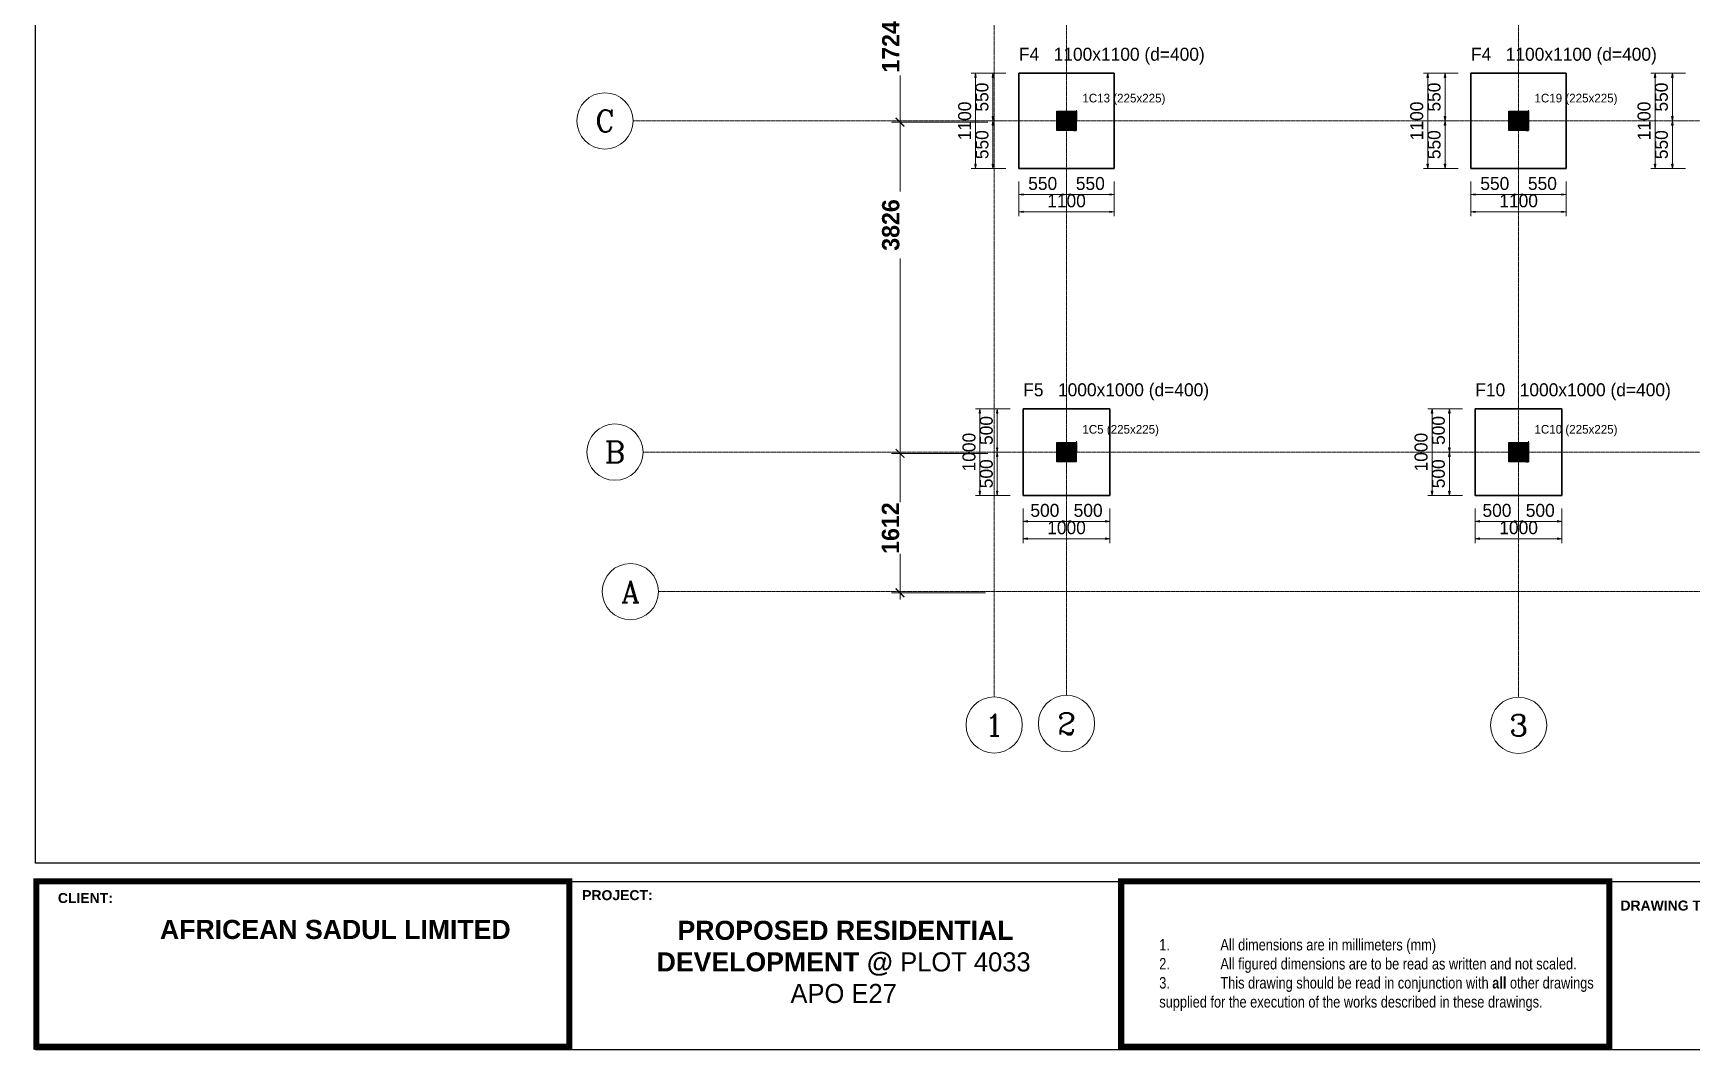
# Model space of a CAD drawing. Header units: inches. Extents: x 23 to 2032867, y 13 to 664695.
# Drawn here: x 1724866 to 1744024, y 347086 to 358830 of the extents above; entities that cross this region are included whole.
import ezdxf
from ezdxf.enums import TextEntityAlignment as Align

# ---------------------------------------------------------------- set-up
doc = ezdxf.new("R2010")
doc.units = ezdxf.units.IN
doc.header["$MEASUREMENT"] = 0
doc.linetypes.add('CENTER2', pattern=[0.7, 0.5, -0.1, 0, -0.1])
for name, color, linetype in [('Annotation - Text', 7, 'Continuous'), ('Dimensioning - General', 7, 'Continuous'), ('dimensions', 1, 'Continuous'), ('F5', 5, 'Continuous')]:
    doc.layers.add(name, color=color, linetype=linetype)
for name, color, linetype, lineweight in [('Axis_1', 8, 'CENTER2', 0), ('Axis_2', 8, 'CENTER2', 0), ('AxisBalloons_1', 150, 'ByLayer', 0), ('AxisBalloons_2', 150, 'ByLayer', 0), ('AxisText_1', 18, 'ByLayer', 0), ('AxisText_2', 18, 'ByLayer', 0), ('ColHatch', 11, 'ByLayer', 0), ('Column', 1, 'ByLayer', 0), ('ColumnText', 96, 'ByLayer', 0), ('Dim', 5, 'ByLayer', 0), ('Footing', 6, 'ByLayer', 0), ('FootingText', 96, 'ByLayer', 0), ('S-_ANOT----_D', 5, 'ByLayer', 0)]:
    doc.layers.add(name, color=color, linetype=linetype, lineweight=lineweight)
doc.styles.add('AxisText_1', font='ROMANC', dxfattribs={"height": 50})
doc.styles.add('AxisText_2', font='ROMANC', dxfattribs={"height": 50})
doc.styles.add('City', font='cityb___.ttf', dxfattribs={"height": 200})
doc.styles.add('ColumnText', font='TXT', dxfattribs={"height": 1000})
doc.styles.add('Dim', font='TXT', dxfattribs={"height": 1000})
doc.styles.add('FootingText', font='TXT', dxfattribs={"height": 1500})
doc.styles.add('GENERATED_STYLE_3', font='arialbd.ttf')
doc.styles.add('SIMPLEX8', font='simplexd.shx', dxfattribs={"width": 0.8})
doc.styles.get("Standard").update_dxf_attribs({"font": 'arial.ttf'})
doc.dimstyles.new('Copy of atus', dxfattribs={"dimtxt": 250, "dimasz": 100, "dimexe": 100, "dimexo": 100, "dimgap": 100, "dimtad": 1, "dimdec": 0, "dimdsep": 46, "dimtxsty": 'City', "dimblk1": 'ARCHTICK', "dimblk2": 'ARCHTICK', "dimsah": 1, "dimcen": 0, "dimdle": 75, "dimclrd": 6, "dimclre": 6, "dimclrt": 5, "dimadec": 0, "dimazin": 0, "dimtfac": 1, "dimtdec": 0, "dimtix": 1, "dimtmove": 2, "dimatfit": 3, "dimldrblk": 'ARCHTICK', "dimfxl": 100, "dimtolj": 1, "dimtzin": 0, "dimlwd": 5, "dimlwe": 5, "dimarcsym": 0})

# ---------------------------------------------------------------- blocks, each defined once
blk = doc.blocks.new('PCDIM_ARROW')
at = {"layer": 'Dim'}
blk.add_hatch(color=256, dxfattribs=at).paths.add_polyline_path([(0, 0), (-1, 0.1667), (-1, -0.1667)], flags=0)
blk.add_hatch(color=256, dxfattribs=at).paths.add_polyline_path([(0, 0), (-1, 0.1667), (-1, -0.1667)], flags=0)
blk.add_hatch(color=256, dxfattribs=at).paths.add_polyline_path([(0, 0), (-1, 0.1667), (-1, -0.1667)], flags=0)
blk.add_hatch(color=256, dxfattribs=at).paths.add_polyline_path([(0, 0), (-1, 0.1667), (-1, -0.1667)], flags=0)
at = {"layer": 'S-_ANOT----_D'}
blk.add_hatch(color=256, dxfattribs=at).paths.add_polyline_path([(0, 0), (-1, 0.1667), (-1, -0.1667)], flags=0)
blk.add_hatch(color=256, dxfattribs=at).paths.add_polyline_path([(0, 0), (-1, 0.1667), (-1, -0.1667)], flags=0)
at = {"layer": 'Dim'}
blk.add_lwpolyline([(0, 0), (-1, 0.1667), (-1, -0.1667)], close=True, dxfattribs=at)
blk.add_lwpolyline([(0, 0), (-1, 0.1667), (-1, -0.1667)], close=True, dxfattribs=at)
blk.add_lwpolyline([(0, 0), (-1, 0.1667), (-1, -0.1667)], close=True, dxfattribs=at)
blk.add_lwpolyline([(0, 0), (-1, 0.1667), (-1, -0.1667)], close=True, dxfattribs=at)
at = {"layer": 'S-_ANOT----_D'}
blk.add_lwpolyline([(0, 0), (-1, 0.1667), (-1, -0.1667)], close=True, dxfattribs=at)
blk.add_lwpolyline([(0, 0), (-1, 0.1667), (-1, -0.1667)], close=True, dxfattribs=at)
blk = doc.blocks.new('_ArchTick')
at = {"color": 0, "linetype": 'ByBlock', "const_width": 0.15}
blk.add_lwpolyline([(-0.5, -0.5), (0.5, 0.5)], dxfattribs=at)
blk = doc.blocks.new('*D245')
at = {"layer": 'Defpoints', "color": 0, "linetype": 'Continuous', "transparency": 16777216}
for p in [(1734878, 359526), (1735994, 359526), (1735966, 357802)]:
    blk.add_point(p, dxfattribs=at)
at = {"layer": 'Dimensioning - General', "color": 6, "linetype": 'Continuous', "lineweight": 5, "transparency": 16777216}
for p, q in [((1734878, 359601), (1734878, 359001)), ((1734878, 357727), (1734878, 358342))]:
    blk.add_line(p, q, dxfattribs=at)
at = {"layer": 'Dimensioning - General', "color": 6, "lineweight": 5, "transparency": 16777216}
for p, q in [((1735894, 359526), (1734778, 359526)), ((1735866, 357802), (1734778, 357802))]:
    blk.add_line(p, q, dxfattribs=at)
at = {"layer": 'Dimensioning - General', "color": 6, "linetype": 'Continuous', "lineweight": 5, "transparency": 16777216, "xscale": 100, "yscale": 100, "zscale": 100}
for p, rotation in [((1734878, 359526), 90), ((1734878, 357802), 270)]:
    blk.add_blockref('_ArchTick', p, dxfattribs=dict(at, rotation=rotation))
at = {"layer": 'Dimensioning - General', "color": 5, "linetype": 'Continuous', "lineweight": 20, "transparency": 16777216, "insert": (1734771, 358671), "char_height": 200, "attachment_point": 5, "rotation": 90, "style": 'City'}
blk.add_mtext('\\A1;1724', dxfattribs=at)
blk = doc.blocks.new('*D246')
at = {"layer": 'Defpoints', "color": 0, "linetype": 'Continuous', "transparency": 16777216}
for p in [(1734878, 353976), (1735994, 353976), (1735966, 352365)]:
    blk.add_point(p, dxfattribs=at)
at = {"layer": 'Dimensioning - General', "color": 6, "linetype": 'Continuous', "lineweight": 5, "transparency": 16777216}
for p, q in [((1734878, 354051), (1734878, 353411)), ((1734878, 352290), (1734878, 352815))]:
    blk.add_line(p, q, dxfattribs=at)
at = {"layer": 'Dimensioning - General', "color": 6, "lineweight": 5, "transparency": 16777216}
for p, q in [((1735894, 353976), (1734778, 353976)), ((1735866, 352365), (1734778, 352365))]:
    blk.add_line(p, q, dxfattribs=at)
at = {"layer": 'Dimensioning - General', "color": 6, "linetype": 'Continuous', "lineweight": 5, "transparency": 16777216, "xscale": 100, "yscale": 100, "zscale": 100}
for p, rotation in [((1734878, 353976), 90), ((1734878, 352365), 270)]:
    blk.add_blockref('_ArchTick', p, dxfattribs=dict(at, rotation=rotation))
at = {"layer": 'Dimensioning - General', "color": 5, "linetype": 'Continuous', "lineweight": 20, "transparency": 16777216, "insert": (1734769, 353113), "char_height": 200, "attachment_point": 5, "rotation": 90, "style": 'City'}
blk.add_mtext('\\A1;1612', dxfattribs=at)
blk = doc.blocks.new('*D247')
at = {"layer": 'Defpoints', "color": 0, "linetype": 'Continuous', "transparency": 16777216}
for p in [(1734878, 357802), (1735994, 357802), (1735966, 353976)]:
    blk.add_point(p, dxfattribs=at)
at = {"layer": 'Dimensioning - General', "color": 6, "linetype": 'Continuous', "lineweight": 5, "transparency": 16777216}
for p, q in [((1734878, 357877), (1734878, 357001)), ((1734878, 353901), (1734878, 356227))]:
    blk.add_line(p, q, dxfattribs=at)
at = {"layer": 'Dimensioning - General', "color": 6, "lineweight": 5, "transparency": 16777216}
for p, q in [((1735894, 357802), (1734778, 357802)), ((1735866, 353976), (1734778, 353976))]:
    blk.add_line(p, q, dxfattribs=at)
at = {"layer": 'Dimensioning - General', "color": 6, "linetype": 'Continuous', "lineweight": 5, "transparency": 16777216, "xscale": 100, "yscale": 100, "zscale": 100}
for p, rotation in [((1734878, 357802), 90), ((1734878, 353976), 270)]:
    blk.add_blockref('_ArchTick', p, dxfattribs=dict(at, rotation=rotation))
at = {"layer": 'Dimensioning - General', "color": 5, "linetype": 'Continuous', "lineweight": 20, "transparency": 16777216, "insert": (1734772, 356614), "char_height": 200, "attachment_point": 5, "rotation": 90, "style": 'City'}
blk.add_mtext('\\A1;3826', dxfattribs=at)

msp = doc.modelspace()

# ---------------------------------------------------------------- hatches: boundary and pattern name
at = {"linetype": 'Continuous'}
h = msp.add_hatch(dxfattribs=at)
h.set_pattern_fill('ANSI31', color=1)
h.set_pattern_definition([(45, (1639974.06272, 391486.80306), (-0.08838834765, 0.08838834765), [])])
h.paths.add_polyline_path([(1736914.968, 357929.204), (1736913.651, 357704.204), (1736689.968, 357704.204), (1736689.968, 357927.957)])
h = msp.add_hatch(dxfattribs=at)
h.set_pattern_fill('ANSI31', color=1)
h.set_pattern_definition([(45, (1645195.97472, 391486.80306), (-0.08838834765, 0.08838834765), [])])
h.paths.add_polyline_path([(1742136.88, 357929.204), (1742135.563, 357704.204), (1741911.88, 357704.204), (1741911.88, 357927.957)])
h = msp.add_hatch(dxfattribs=at)
h.set_pattern_fill('ANSI31', color=1)
h.set_pattern_definition([(45, (1639974.06272, 387660.88106), (-0.08838834765, 0.08838834765), [])])
h.paths.add_polyline_path([(1736914.968, 354103.282), (1736913.651, 353878.282), (1736689.968, 353878.282), (1736689.968, 354102.035)])
h = msp.add_hatch(dxfattribs=at)
h.set_pattern_fill('ANSI31', color=1)
h.set_pattern_definition([(45, (1645195.97472, 387660.88106), (-0.08838834765, 0.08838834765), [])])
h.paths.add_polyline_path([(1742136.88, 354103.282), (1742135.563, 353878.282), (1741911.88, 353878.282), (1741911.88, 354102.035)])

# ---------------------------------------------------------------- linework, layer by layer
at = {"lineweight": 9}
msp.add_line((1731059.477, 349032.66), (1737432.111, 349032.66), dxfattribs=at)
for p, q in [((1743072.234, 349032.66), (1760790.618, 349032.66)), ((1724900.536, 347121.36), (1724900.536, 348256.335)), ((1728343.858, 347121.36), (1731059.477, 347121.36)), ((1740875.433, 347121.36), (1743072.234, 347121.36))]:
    msp.add_line(p, q)
at = {"linetype": 'Continuous'}
for points in [[(1736914.968, 357929.204), (1736913.651, 357704.204), (1736689.968, 357704.204), (1736689.968, 357927.957), (1736914.968, 357929.204)], [(1742136.88, 357929.204), (1742135.563, 357704.204), (1741911.88, 357704.204), (1741911.88, 357927.957), (1742136.88, 357929.204)], [(1736914.968, 354103.282), (1736913.651, 353878.282), (1736689.968, 353878.282), (1736689.968, 354102.035), (1736914.968, 354103.282)], [(1742136.88, 354103.282), (1742135.563, 353878.282), (1741911.88, 353878.282), (1741911.88, 354102.035), (1742136.88, 354103.282)]]:
    msp.add_lwpolyline(points, dxfattribs=at)
at = {"const_width": 69.984}
for points in [[(1724900.536, 349032.66), (1731059.477, 349032.66), (1731059.477, 347121.36), (1724900.536, 347121.36)], [(1737432.111, 349032.66), (1743072.234, 349032.66), (1743072.234, 347121.36), (1737432.111, 347121.36)]]:
    msp.add_lwpolyline(points, close=True, dxfattribs=at)
msp.add_lwpolyline([(1760790.618, 347086.368), (1724891.188, 347086.368), (1724900.536, 349032.66), (1760790.618, 349032.66)], close=True)
at = {"layer": 'Axis_1', "color": 1}
for p, q in [((1731794.603, 357816.704), (1753177.013, 357816.704)), ((1731910.42, 353990.782), (1753351.063, 353990.782)), ((1732088.509, 352379.204), (1753346.343, 352379.204))]:
    msp.add_line(p, q, dxfattribs=at)
at = {"layer": 'Axis_2'}
for p, q in [((1735965.761, 351163.731), (1735965.761, 369276.21)), ((1736801.151, 351180.548), (1736801.151, 369255.44)), ((1742023.063, 351160.48), (1742023.063, 369256.3))]:
    msp.add_line(p, q, dxfattribs=at)
at = {"layer": 'AxisBalloons_1'}
for centre in [(1731469.603, 357816.704), (1731585.42, 353990.782), (1731763.509, 352379.204)]:
    msp.add_circle(centre, 325, dxfattribs=at)
at = {"layer": 'AxisBalloons_2'}
for centre in [(1736801.151, 350855.548), (1735965.761, 350838.731), (1742023.063, 350835.48)]:
    msp.add_circle(centre, 325, dxfattribs=at)
at = {"layer": 'ColHatch', "linetype": 'Continuous'}
for p, q in [((1736688.651, 357893.005), (1736724.849, 357929.204)), ((1736688.651, 357822.295), (1736795.56, 357929.204)), ((1736688.651, 357751.584), (1736866.27, 357929.204)), ((1736711.981, 357704.204), (1736913.651, 357905.873)), ((1741910.563, 357882.327), (1741957.439, 357929.204)), ((1741910.563, 357811.616), (1742028.15, 357929.204)), ((1741910.563, 357740.906), (1742098.861, 357929.204)), ((1741944.571, 357704.204), (1742135.563, 357895.195)), ((1736782.692, 357704.204), (1736913.651, 357835.163)), ((1736853.403, 357704.204), (1736913.651, 357764.452)), ((1742015.282, 357704.204), (1742135.563, 357824.484)), ((1742085.993, 357704.204), (1742135.563, 357753.774)), ((1736688.651, 354074.629), (1736717.304, 354103.282)), ((1736688.651, 354003.918), (1736788.015, 354103.282)), ((1736688.651, 353933.207), (1736858.725, 354103.282)), ((1736704.436, 353878.282), (1736913.651, 354087.497)), ((1741910.563, 354063.95), (1741949.894, 354103.282)), ((1741910.563, 353993.24), (1742020.605, 354103.282)), ((1741910.563, 353922.529), (1742091.316, 354103.282)), ((1741937.026, 353878.282), (1742135.563, 354076.818)), ((1736775.147, 353878.282), (1736913.651, 354016.786)), ((1736845.857, 353878.282), (1736913.651, 353946.075)), ((1742007.737, 353878.282), (1742135.563, 354006.108)), ((1742078.448, 353878.282), (1742135.563, 353935.397))]:
    msp.add_line(p, q, dxfattribs=at)
at = {"layer": 'Column'}
for p, q in [((1736913.651, 357929.204), (1736688.651, 357929.204)), ((1736688.651, 357929.204), (1736688.651, 357704.204)), ((1736913.651, 357704.204), (1736913.651, 357929.204)), ((1736914.968, 357716.704), (1736914.968, 357941.704)), ((1742135.563, 357929.204), (1741910.563, 357929.204)), ((1741910.563, 357929.204), (1741910.563, 357704.204)), ((1742135.563, 357704.204), (1742135.563, 357929.204)), ((1742136.88, 357716.704), (1742136.88, 357941.704)), ((1736688.651, 357704.204), (1736913.651, 357704.204)), ((1741910.563, 357704.204), (1742135.563, 357704.204)), ((1736913.651, 354103.282), (1736688.651, 354103.282)), ((1736688.651, 354103.282), (1736688.651, 353878.282)), ((1736913.651, 353878.282), (1736913.651, 354103.282)), ((1736914.968, 353890.782), (1736914.968, 354115.782)), ((1742135.563, 354103.282), (1741910.563, 354103.282)), ((1741910.563, 354103.282), (1741910.563, 353878.282)), ((1742135.563, 353878.282), (1742135.563, 354103.282)), ((1742136.88, 353890.782), (1742136.88, 354115.782)), ((1736688.651, 353878.282), (1736913.651, 353878.282)), ((1741910.563, 353878.282), (1742135.563, 353878.282))]:
    msp.add_line(p, q, dxfattribs=at)
at = {"layer": 'Dim', "linetype": 'Continuous'}
for p, q in [((1735701.151, 358366.704), (1735901.151, 358366.704)), ((1735751.151, 357266.704), (1735751.151, 358366.704)), ((1735901.151, 358366.704), (1736101.151, 358366.704)), ((1735951.151, 357816.704), (1735951.151, 358366.704)), ((1740923.066, 358366.704), (1741123.066, 358366.704)), ((1740973.066, 357266.704), (1740973.066, 358366.704)), ((1741123.066, 358366.704), (1741323.066, 358366.704)), ((1741173.066, 357816.704), (1741173.066, 358366.704)), ((1743548.813, 358366.704), (1743748.813, 358366.704)), ((1743598.813, 357266.704), (1743598.813, 358366.704)), ((1743748.813, 358366.704), (1743948.813, 358366.704)), ((1743798.813, 357816.704), (1743798.813, 358366.704)), ((1735901.151, 357816.704), (1736101.151, 357816.704)), ((1735901.151, 357816.704), (1736101.151, 357816.704)), ((1735951.151, 357266.704), (1735951.151, 357816.704)), ((1741123.066, 357816.704), (1741323.066, 357816.704)), ((1741123.066, 357816.704), (1741323.066, 357816.704)), ((1741173.066, 357266.704), (1741173.066, 357816.704)), ((1743748.813, 357816.704), (1743948.813, 357816.704)), ((1743748.813, 357816.704), (1743948.813, 357816.704)), ((1743798.813, 357266.704), (1743798.813, 357816.704)), ((1735701.151, 357266.704), (1735901.151, 357266.704)), ((1735901.151, 357266.704), (1736101.151, 357266.704)), ((1736251.151, 356916.704), (1736251.151, 357116.704)), ((1736801.151, 356916.704), (1736801.151, 357116.704)), ((1736801.151, 356916.704), (1736801.151, 357116.704)), ((1737351.151, 356916.704), (1737351.151, 357116.704)), ((1740923.066, 357266.704), (1741123.066, 357266.704)), ((1741123.066, 357266.704), (1741323.066, 357266.704)), ((1741473.066, 356916.704), (1741473.066, 357116.704)), ((1742023.063, 356916.704), (1742023.063, 357116.704)), ((1742023.063, 356916.704), (1742023.063, 357116.704)), ((1742573.063, 356916.704), (1742573.063, 357116.704)), ((1743548.813, 357266.704), (1743748.813, 357266.704)), ((1743748.813, 357266.704), (1743948.813, 357266.704)), ((1736251.151, 356966.704), (1736801.151, 356966.704)), ((1736801.151, 356966.704), (1737351.151, 356966.704)), ((1741473.066, 356966.704), (1742023.063, 356966.704)), ((1742023.063, 356966.704), (1742573.063, 356966.704)), ((1736251.151, 356716.704), (1736251.151, 356916.704)), ((1736251.151, 356766.704), (1737351.151, 356766.704)), ((1737351.151, 356716.704), (1737351.151, 356916.704)), ((1741473.066, 356716.704), (1741473.066, 356916.704)), ((1741473.066, 356766.704), (1742573.063, 356766.704)), ((1742573.063, 356716.704), (1742573.063, 356916.704)), ((1735751.151, 354490.782), (1735951.151, 354490.782)), ((1735801.151, 353490.782), (1735801.151, 354490.782)), ((1735951.151, 354490.782), (1736151.151, 354490.782)), ((1736001.151, 353990.782), (1736001.151, 354490.782)), ((1740973.066, 354490.782), (1741173.066, 354490.782)), ((1741023.066, 353490.782), (1741023.066, 354490.782)), ((1741173.066, 354490.782), (1741373.066, 354490.782)), ((1741223.066, 353990.782), (1741223.066, 354490.782)), ((1735951.151, 353990.782), (1736151.151, 353990.782)), ((1735951.151, 353990.782), (1736151.151, 353990.782)), ((1736001.151, 353490.782), (1736001.151, 353990.782)), ((1741173.066, 353990.782), (1741373.066, 353990.782)), ((1741173.066, 353990.782), (1741373.066, 353990.782)), ((1741223.066, 353490.782), (1741223.066, 353990.782)), ((1735751.151, 353490.782), (1735951.151, 353490.782)), ((1735951.151, 353490.782), (1736151.151, 353490.782)), ((1740973.066, 353490.782), (1741173.066, 353490.782)), ((1741173.066, 353490.782), (1741373.066, 353490.782)), ((1736301.151, 353140.782), (1736301.151, 353340.782)), ((1736801.151, 353140.782), (1736801.151, 353340.782)), ((1736801.151, 353140.782), (1736801.151, 353340.782)), ((1737301.151, 353140.782), (1737301.151, 353340.782)), ((1741523.066, 353140.782), (1741523.066, 353340.782)), ((1742023.063, 353140.782), (1742023.063, 353340.782)), ((1742023.063, 353140.782), (1742023.063, 353340.782)), ((1742523.063, 353140.782), (1742523.063, 353340.782)), ((1736301.151, 353190.782), (1736801.151, 353190.782)), ((1736301.151, 352940.782), (1736301.151, 353140.782)), ((1736801.151, 353190.782), (1737301.151, 353190.782)), ((1737301.151, 352940.782), (1737301.151, 353140.782)), ((1741523.066, 353190.782), (1742023.063, 353190.782)), ((1741523.066, 352940.782), (1741523.066, 353140.782)), ((1742023.063, 353190.782), (1742523.063, 353190.782)), ((1742523.063, 352940.782), (1742523.063, 353140.782)), ((1736301.151, 352990.782), (1737301.151, 352990.782)), ((1741523.066, 352990.782), (1742523.063, 352990.782))]:
    msp.add_line(p, q, dxfattribs=at)
at = {"layer": 'dimensions', "color": 7}
msp.add_lwpolyline([(1760790.618, 349241.756), (1724891.188, 349241.756), (1724891.188, 371058.807), (1760790.618, 371058.807)], close=True, dxfattribs=at)
at = {"layer": 'Footing', "lineweight": 30}
for p, q in [((1737351.151, 358366.704), (1736251.151, 358366.704)), ((1736251.151, 358366.704), (1736251.151, 357266.704)), ((1737351.151, 357266.704), (1737351.151, 358366.704)), ((1742573.063, 358366.704), (1741473.066, 358366.704)), ((1741473.066, 358366.704), (1741473.066, 357266.704)), ((1742573.063, 357266.704), (1742573.063, 358366.704)), ((1736251.151, 357266.704), (1737351.151, 357266.704)), ((1741473.066, 357266.704), (1742573.063, 357266.704)), ((1737301.151, 354490.782), (1736301.151, 354490.782)), ((1736301.151, 354490.782), (1736301.151, 353490.782)), ((1737301.151, 353490.782), (1737301.151, 354490.782)), ((1742523.063, 354490.782), (1741523.066, 354490.782)), ((1741523.066, 354490.782), (1741523.066, 353490.782)), ((1742523.063, 353490.782), (1742523.063, 354490.782)), ((1736301.151, 353490.782), (1737301.151, 353490.782)), ((1741523.066, 353490.782), (1742523.063, 353490.782))]:
    msp.add_line(p, q, dxfattribs=at)

# ---------------------------------------------------------------- block references
at = {"layer": 'Dim', "xscale": 50, "yscale": 50, "zscale": 50}
for p, rotation in [((1735751.151, 358366.704), 90), ((1735951.151, 358366.704), 90), ((1740973.066, 358366.704), 90), ((1741173.066, 358366.704), 90), ((1743598.813, 358366.704), 90), ((1743798.813, 358366.704), 90), ((1735951.151, 357816.704), 270), ((1735951.151, 357816.704), 90), ((1741173.066, 357816.704), 270), ((1741173.066, 357816.704), 90), ((1743798.813, 357816.704), 270), ((1743798.813, 357816.704), 90), ((1735751.151, 357266.704), 270), ((1735951.151, 357266.704), 270), ((1740973.066, 357266.704), 270), ((1741173.066, 357266.704), 270), ((1743598.813, 357266.704), 270), ((1743798.813, 357266.704), 270), ((1736251.151, 356966.704), 180), ((1736801.151, 356966.704), 180), ((1741473.066, 356966.704), 180), ((1742023.063, 356966.704), 180), ((1736251.151, 356766.704), 180), ((1741473.066, 356766.704), 180), ((1735801.151, 354490.782), 90), ((1736001.151, 354490.782), 90), ((1741023.066, 354490.782), 90), ((1741223.066, 354490.782), 90), ((1736001.151, 353990.782), 270), ((1736001.151, 353990.782), 90), ((1741223.066, 353990.782), 270), ((1741223.066, 353990.782), 90), ((1735801.151, 353490.782), 270), ((1736001.151, 353490.782), 270), ((1741023.066, 353490.782), 270), ((1741223.066, 353490.782), 270), ((1736301.151, 353190.782), 180), ((1736801.151, 353190.782), 180), ((1741523.066, 353190.782), 180), ((1742023.063, 353190.782), 180), ((1736301.151, 352990.782), 180), ((1741523.066, 352990.782), 180)]:
    msp.add_blockref('PCDIM_ARROW', p, dxfattribs=dict(at, rotation=rotation))
for p in [(1736801.151, 356966.704), (1737351.151, 356966.704), (1742023.063, 356966.704), (1742573.063, 356966.704), (1737351.151, 356766.704), (1742573.063, 356766.704), (1736801.151, 353190.782), (1737301.151, 353190.782), (1742023.063, 353190.782), (1742523.063, 353190.782), (1737301.151, 352990.782), (1742523.063, 352990.782)]:
    msp.add_blockref('PCDIM_ARROW', p, dxfattribs=at)

# ---------------------------------------------------------------- texts
at = {"layer": 'Annotation - Text', "color": 3, "linetype": 'Continuous', "lineweight": 20, "char_height": 220.29504, "width": 4698.6668, "attachment_point": 2, "line_spacing_factor": 0.992596, "style": 'GENERATED_STYLE_3'}
for s, insert in [('\\pi43.81889;AFRICEAN SADUL LIMITED', (1728333.499, 348586.984)), ('\\pi43.81889;PROPOSED RESIDENTIAL DEVELOPMENT @ {\\fStencil|b0|i0|c0|p82;PLOT 4033 APO E27}', (1734226.878, 348576.869))]:
    msp.add_mtext(s, dxfattribs=dict(at, insert=insert))
at = {"layer": 'AxisText_1', "color": 7, "linetype": 'Continuous', "style": 'AxisText_1'}
for s, p in [('C', (1731469.603, 357816.704)), ('B', (1731585.42, 353990.782)), ('A', (1731763.509, 352379.204))]:
    msp.add_text(s, height=250, dxfattribs=at).set_placement(p, align=Align.MIDDLE_CENTER)
at = {"layer": 'AxisText_2', "color": 0, "linetype": 'Continuous', "style": 'AxisText_2'}
for s, p in [('2', (1736801.151, 350855.548)), ('1', (1735965.761, 350838.731)), ('3', (1742023.063, 350835.48))]:
    msp.add_text(s, height=250, dxfattribs=at).set_placement(p, align=Align.MIDDLE_CENTER)
at = {"layer": 'ColumnText', "linetype": 'Continuous', "style": 'ColumnText'}
for s, p in [('1C13 (225x225)', (1736984.362, 357999.915)), ('1C19 (225x225)', (1742206.273, 357999.915)), ('1C5 (225x225)', (1736984.362, 354173.993)), ('1C10 (225x225)', (1742206.273, 354173.993))]:
    msp.add_text(s, height=100, dxfattribs=at).set_placement(p, align=Align.BOTTOM_LEFT)
at = {"layer": 'Dim', "color": 7, "linetype": 'Continuous', "char_height": 150, "width": 10, "attachment_point": 8, "rotation": 90, "style": 'Dim'}
for s, insert in [('550', (1735901.151, 358091.704)), ('550', (1741123.066, 358091.704)), ('550', (1743748.813, 358091.704)), ('1100', (1735701.151, 357816.704)), ('1100', (1740923.066, 357816.704)), ('1100', (1743548.813, 357816.704)), ('550', (1735901.151, 357541.704)), ('550', (1741123.066, 357541.704)), ('550', (1743748.813, 357541.704)), ('500', (1735951.151, 354240.782)), ('500', (1741173.066, 354240.782)), ('1000', (1735751.151, 353990.782)), ('1000', (1740973.066, 353990.782)), ('500', (1735951.151, 353740.782)), ('500', (1741173.066, 353740.782))]:
    msp.add_mtext(s, dxfattribs=dict(at, insert=insert))
at = {"layer": 'Dim', "color": 7, "linetype": 'Continuous', "char_height": 150, "width": 10, "attachment_point": 8, "style": 'Dim'}
for s, insert in [('550', (1736526.151, 357016.704)), ('550', (1737076.151, 357016.704)), ('550', (1741748.066, 357016.704)), ('550', (1742298.063, 357016.704)), ('1100', (1736801.151, 356816.704)), ('1100', (1742023.063, 356816.704)), ('500', (1736551.151, 353240.782)), ('500', (1737051.151, 353240.782)), ('500', (1741773.066, 353240.782)), ('500', (1742273.063, 353240.782)), ('1000', (1736801.151, 353040.782)), ('1000', (1742023.063, 353040.782))]:
    msp.add_mtext(s, dxfattribs=dict(at, insert=insert))
at = {"layer": 'F5', "color": 1, "lineweight": -2, "char_height": 115.28938, "width": 1743.06843, "attachment_point": 4}
for s, insert in [('{\\fArial|b1|i0|c0|p34;CLIENT:}', (1725151.059, 348839.059)), ('{\\fArial|b1|i0|c0|p34;PROJECT:}', (1731206.589, 348872.388)), ('{\\fArial|b1|i0|c0|p34;DRAWING TITLE:}', (1743199.459, 348752.458))]:
    msp.add_mtext(s, dxfattribs=dict(at, insert=insert))
at = {"layer": 'F5', "color": 0, "lineweight": -2, "insert": (1737872.236, 348097.786), "char_height": 176.536858, "width": 5375.14343, "attachment_point": 4, "style": 'SIMPLEX8'}
msp.add_mtext('\\pt1.83722;{\\fArial|b1|i0|c0|p34;\\H0.99997x;\\L\\P\\pi-0.97307,l0.97307,t706.14743;\\fArial|b0|i0|c0|p34;\\H0.7476x;\\l1.^IAll dimensions are in millimeters (mm)\\P2.^IAll figured dimensions are to be read as written and not scaled.\\P3.^IThis drawing should be read in conjunction with \\fArial|b1|i0|c0|p34;all\\fArial|b0|i0|c0|p34; other drawings \\P\\pi0,t3.89193;supplied for the execution of the works described in these drawings.}', dxfattribs=at)
at = {"layer": 'FootingText', "linetype": 'Continuous', "style": 'FootingText'}
for s, p in [('F4   1100x1100 (d=400)', (1736251.151, 358466.704)), ('F4   1100x1100 (d=400)', (1741473.066, 358466.704)), ('F5   1000x1000 (d=400)', (1736301.151, 354590.782)), ('F10   1000x1000 (d=400)', (1741523.066, 354590.782))]:
    msp.add_text(s, height=150, dxfattribs=at).set_placement(p, align=Align.BOTTOM_LEFT)

# ---------------------------------------------------------------- dimensions: what is measured, and where the dimension line sits
at = {"layer": 'Dimensioning - General', "color": 151, "linetype": 'Continuous', "lineweight": 20, "true_color": 0x80c2ff}
for base, p1, p2, picture, middle in [((1734877.749, 359525.851), (1735965.761, 357802.082), (1735993.669, 359525.851), '*D245', (1734770.879, 358671.229)), ((1734877.749, 357802.082), (1735965.761, 353976.16), (1735993.669, 357802.082), '*D247', (1734772.122, 356614.147)), ((1734877.749, 353976.16), (1735965.761, 352364.582), (1735993.669, 353976.16), '*D246', (1734769.193, 353112.985))]:
    dim = msp.add_linear_dim(base=base, p1=p1, p2=p2, angle=90, dimstyle='Copy of atus', dxfattribs=at)
    dim.commit()
    dim.dimension.update_dxf_attribs({"geometry": picture, "text_midpoint": middle, "dimtype": 160, "text_rotation": 90})

doc.saveas('drawing.dxf')
